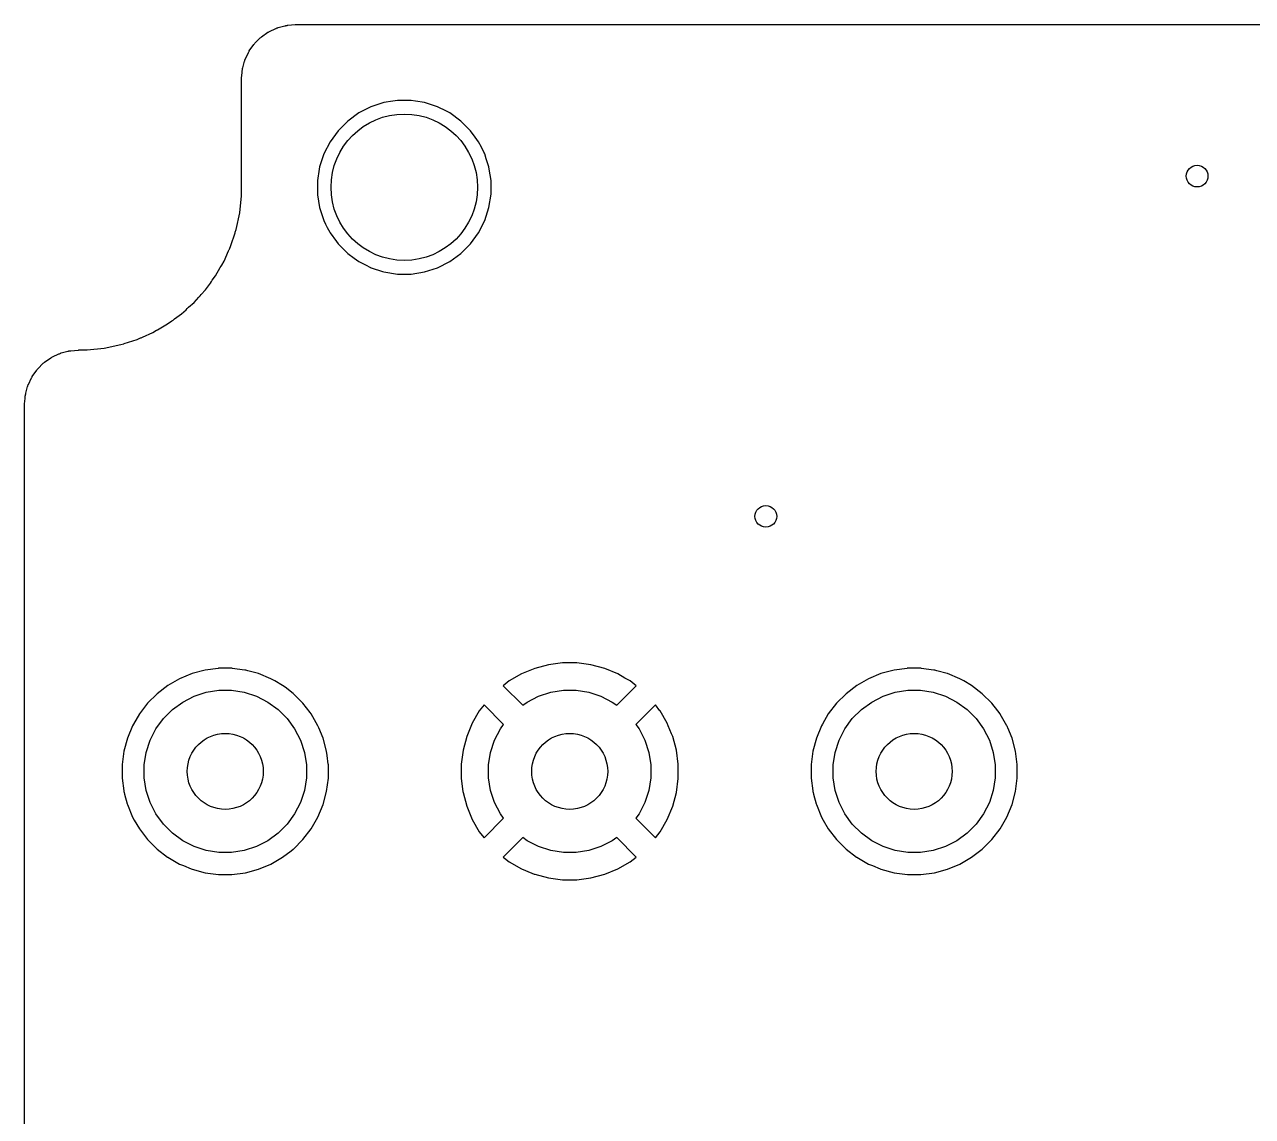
# Model space of a CAD drawing. Header units: inches. Extents: x 0.71 to 7.56, y -5.16 to -0.79.
# Drawn here: x 0.709 to 1.6, y -1.58 to -0.787 of the extents above; entities that cross this region are included whole.
import ezdxf

# ---------------------------------------------------------------- set-up
doc = ezdxf.new("R2010")
doc.units = ezdxf.units.IN
doc.header["$MEASUREMENT"] = 0
doc.layers.add('BLACK', color=250, linetype='CONTINUOUS')

msp = doc.modelspace()

# ---------------------------------------------------------------- linework, layer by layer
at = {"layer": 'BLACK', "linetype": 'CONTINUOUS'}
for p, q in [((0.88074, -0.79626), (0.88531, -0.79306)), ((0.88531, -0.79306), (0.88567, -0.79283)), ((0.88567, -0.79283), (0.88604, -0.79262)), ((0.88604, -0.79262), (0.88642, -0.79242)), ((0.88642, -0.79242), (0.89113, -0.79022)), ((0.89113, -0.79022), (0.89123, -0.79018)), ((0.89123, -0.79018), (0.89132, -0.79014)), ((0.89132, -0.79014), (0.89142, -0.7901)), ((0.89142, -0.7901), (0.89189, -0.7899)), ((0.89142, -0.7901), (0.89142, -0.7901)), ((0.89189, -0.7899), (0.89219, -0.78979)), ((0.89219, -0.78979), (0.89249, -0.78969)), ((0.89249, -0.78969), (0.89279, -0.7896)), ((0.89279, -0.7896), (0.89748, -0.78834)), ((0.89748, -0.78834), (0.89763, -0.7883)), ((0.89763, -0.7883), (0.89779, -0.78827)), ((0.89779, -0.78827), (0.89794, -0.78823)), ((0.89794, -0.78823), (0.8983, -0.78816)), ((0.8983, -0.78816), (0.89889, -0.78804)), ((0.89889, -0.78804), (0.89915, -0.788)), ((0.89915, -0.788), (0.89922, -0.78799)), ((0.89922, -0.78799), (0.89941, -0.78796)), ((0.89941, -0.78796), (0.89968, -0.78793)), ((0.89968, -0.78793), (0.90503, -0.78746)), ((0.90503, -0.78746), (0.90519, -0.78745)), ((0.90519, -0.78745), (0.9054, -0.78744)), ((0.9054, -0.78744), (0.90562, -0.78743)), ((0.90562, -0.78743), (0.90583, -0.78742)), ((0.90583, -0.78742), (3.14402, -0.78742)), ((0.8718, -0.80657), (0.875, -0.802)), ((0.875, -0.802), (0.87526, -0.80166)), ((0.87526, -0.80166), (0.87553, -0.80134)), ((0.87526, -0.80166), (0.87526, -0.80166)), ((0.87553, -0.80134), (0.87582, -0.80103)), ((0.87582, -0.80103), (0.87977, -0.79708)), ((0.87977, -0.79708), (0.88008, -0.79679)), ((0.88008, -0.79679), (0.8804, -0.79652)), ((0.8804, -0.79652), (0.88074, -0.79626)), ((0.86896, -0.81239), (0.87116, -0.80768)), ((0.87116, -0.80768), (0.87136, -0.8073)), ((0.87136, -0.8073), (0.87157, -0.80693)), ((0.87157, -0.80693), (0.8718, -0.80657)), ((0.86678, -0.82015), (0.86697, -0.8192)), ((0.86697, -0.8192), (0.86701, -0.81905)), ((0.86701, -0.81905), (0.86704, -0.81889)), ((0.86704, -0.81889), (0.86708, -0.81874)), ((0.86708, -0.81874), (0.86834, -0.81405)), ((0.86834, -0.81405), (0.86843, -0.81375)), ((0.86843, -0.81375), (0.86853, -0.81345)), ((0.86853, -0.81345), (0.86864, -0.81315)), ((0.86864, -0.81315), (0.86884, -0.81268)), ((0.86884, -0.81268), (0.86888, -0.81258)), ((0.86888, -0.81258), (0.86892, -0.81248)), ((0.86892, -0.81248), (0.86896, -0.81239)), ((0.86616, -0.82709), (0.86617, -0.82688)), ((0.86616, -0.90055), (0.86616, -0.82709)), ((0.86617, -0.82688), (0.86618, -0.82667)), ((0.86618, -0.82667), (0.86619, -0.82645)), ((0.86619, -0.82645), (0.86657, -0.82212)), ((0.86657, -0.82212), (0.86667, -0.82094)), ((0.86667, -0.82094), (0.8667, -0.82067)), ((0.8667, -0.82067), (0.86674, -0.82041)), ((0.86674, -0.82041), (0.86678, -0.82015)), ((0.9695, -0.84405), (0.96074, -0.8469)), ((0.97603, -0.84302), (0.9695, -0.84405)), ((0.9695, -0.84405), (0.9695, -0.84405)), ((0.97929, -0.8425), (0.97603, -0.84302)), ((0.98921, -0.8425), (0.97929, -0.8425)), ((0.97929, -0.8425), (0.97929, -0.8425)), ((0.99248, -0.84302), (0.98921, -0.8425)), ((0.98921, -0.8425), (0.98921, -0.8425)), ((0.99901, -0.84405), (0.99248, -0.84302)), ((1.00621, -0.84639), (0.99901, -0.84405)), ((1.00844, -0.84712), (1.00621, -0.84639)), ((0.95123, -0.85162), (0.9432, -0.85745)), ((0.95467, -0.84986), (0.95123, -0.85162)), ((0.96006, -0.84712), (0.95467, -0.84986)), ((0.96074, -0.8469), (0.96006, -0.84712)), ((1.01034, -0.84809), (1.00844, -0.84712)), ((1.01294, -0.84941), (1.01034, -0.84809)), ((1.01383, -0.84986), (1.01294, -0.84941)), ((1.01728, -0.85162), (1.01383, -0.84986)), ((1.0253, -0.85745), (1.01728, -0.85162)), ((1.01728, -0.85162), (1.01728, -0.85162)), ((1.01728, -0.85162), (1.01728, -0.85162)), ((0.9432, -0.85745), (0.93619, -0.86446)), ((0.9432, -0.85745), (0.9432, -0.85745)), ((1.03231, -0.86446), (1.0253, -0.85745)), ((1.0253, -0.85745), (1.0253, -0.85745)), ((1.0253, -0.85745), (1.0253, -0.85745)), ((1.0253, -0.85745), (1.0253, -0.85745)), ((0.93036, -0.87249), (0.92586, -0.88132)), ((0.93619, -0.86446), (0.93036, -0.87249)), ((0.93036, -0.87249), (0.93036, -0.87249)), ((0.93619, -0.86446), (0.93619, -0.86446)), ((1.03232, -0.86446), (1.03231, -0.86446)), ((1.03231, -0.86446), (1.03231, -0.86446)), ((1.03568, -0.86909), (1.03232, -0.86446)), ((1.03814, -0.87249), (1.03568, -0.86909)), ((1.03568, -0.86909), (1.03568, -0.86909)), ((1.03568, -0.86909), (1.03568, -0.86909)), ((1.04019, -0.87649), (1.03814, -0.87249)), ((0.92586, -0.88132), (0.92279, -0.89076)), ((0.92586, -0.88132), (0.92586, -0.88132)), ((0.92586, -0.88132), (0.92586, -0.88132)), ((1.04252, -0.88107), (1.04019, -0.87649)), ((1.04255, -0.88112), (1.04252, -0.88107)), ((1.04256, -0.88115), (1.04255, -0.88112)), ((1.04265, -0.88132), (1.04256, -0.88115)), ((1.0438, -0.88486), (1.04265, -0.88132)), ((1.04265, -0.88132), (1.04265, -0.88132)), ((1.04265, -0.88132), (1.04265, -0.88132)), ((0.92279, -0.89076), (0.92255, -0.89231)), ((0.92279, -0.89076), (0.92279, -0.89076)), ((1.04571, -0.89076), (1.0438, -0.88486)), ((1.04596, -0.89231), (1.04571, -0.89076)), ((0.92255, -0.89231), (0.92124, -0.90055)), ((1.04726, -0.90055), (1.04596, -0.89231)), ((0.86616, -0.90549), (0.86616, -0.90055)), ((0.86616, -0.90551), (0.86616, -0.90549)), ((0.86616, -0.9117), (0.86616, -0.90551)), ((0.92124, -0.90055), (0.92124, -0.91047)), ((1.04726, -0.91047), (1.04726, -0.90055)), ((0.86487, -0.92402), (0.86616, -0.9117)), ((0.92124, -0.91047), (0.92133, -0.91106)), ((0.92133, -0.91106), (0.92279, -0.92027)), ((1.04571, -0.92027), (1.04726, -0.91047)), ((0.86229, -0.93613), (0.86487, -0.92402)), ((0.92279, -0.92027), (0.92279, -0.92027)), ((0.92279, -0.92027), (0.92563, -0.929)), ((1.04265, -0.9297), (1.04571, -0.92027)), ((0.92563, -0.929), (0.92586, -0.9297)), ((0.92586, -0.9297), (0.92715, -0.93224)), ((0.92715, -0.93224), (0.9284, -0.9347)), ((0.9284, -0.9347), (0.93018, -0.93818)), ((1.03814, -0.93854), (1.04265, -0.9297)), ((0.85847, -0.9479), (0.86152, -0.9385)), ((0.86152, -0.9385), (0.86162, -0.93823)), ((0.86162, -0.93823), (0.86163, -0.93817)), ((0.86163, -0.93817), (0.86229, -0.93613)), ((0.93018, -0.93818), (0.93036, -0.93854)), ((0.93036, -0.93854), (0.93036, -0.93854)), ((0.93036, -0.93854), (0.93506, -0.94501)), ((1.03231, -0.94656), (1.03814, -0.93854)), ((0.85343, -0.95922), (0.85676, -0.95173)), ((0.85676, -0.95173), (0.85724, -0.95075)), ((0.85724, -0.95075), (0.85737, -0.95037)), ((0.85737, -0.95037), (0.85847, -0.9479)), ((0.93506, -0.94501), (0.93619, -0.94656)), ((0.93619, -0.94656), (0.93619, -0.94656)), ((0.93619, -0.94656), (0.93619, -0.94656)), ((0.93619, -0.94656), (0.93619, -0.94656)), ((0.93619, -0.94656), (0.93619, -0.94656)), ((0.93619, -0.94656), (0.9432, -0.95357)), ((1.0253, -0.95357), (1.03231, -0.94656)), ((0.85149, -0.96269), (0.85179, -0.96205)), ((0.85179, -0.96205), (0.85343, -0.95922)), ((0.9432, -0.95357), (0.9432, -0.95357)), ((0.9432, -0.95357), (0.9432, -0.95357)), ((0.9432, -0.95357), (0.9432, -0.95357)), ((0.9432, -0.95357), (0.94795, -0.95703)), ((0.94795, -0.95703), (0.95123, -0.9594)), ((0.95123, -0.9594), (0.95612, -0.9619)), ((0.95612, -0.9619), (0.95967, -0.96371)), ((1.00844, -0.96391), (1.01728, -0.9594)), ((1.01728, -0.9594), (1.0253, -0.95357)), ((0.84495, -0.97308), (0.84724, -0.96994)), ((0.84724, -0.96994), (0.85074, -0.96388)), ((0.85074, -0.96388), (0.85149, -0.96269)), ((0.95967, -0.96371), (0.95981, -0.96378)), ((0.95981, -0.96378), (0.95987, -0.96381)), ((0.95987, -0.96381), (0.96002, -0.96388)), ((0.96002, -0.96388), (0.9601, -0.96392)), ((0.9601, -0.96392), (0.96025, -0.96397)), ((0.96025, -0.96397), (0.96841, -0.96662)), ((0.96841, -0.96662), (0.9695, -0.96697)), ((0.9695, -0.96697), (0.97929, -0.96852)), ((0.97929, -0.96852), (0.97929, -0.96852)), ((0.97929, -0.96852), (0.98921, -0.96852)), ((0.98921, -0.96852), (0.99901, -0.96697)), ((0.98921, -0.96852), (0.98921, -0.96852)), ((0.99901, -0.96697), (1.00844, -0.96391)), ((0.83693, -0.98333), (0.83996, -0.97996)), ((0.83996, -0.97996), (0.84352, -0.97506)), ((0.84352, -0.97506), (0.84443, -0.97391)), ((0.84443, -0.97391), (0.84495, -0.97308)), ((0.83168, -0.98916), (0.83519, -0.98526)), ((0.83519, -0.98526), (0.83617, -0.98428)), ((0.83617, -0.98428), (0.83693, -0.98333)), ((0.81758, -1.001), (0.82248, -0.99744)), ((0.82248, -0.99744), (0.82585, -0.99441)), ((0.82585, -0.99441), (0.8268, -0.99365)), ((0.8268, -0.99365), (0.82778, -0.99267)), ((0.82778, -0.99267), (0.83168, -0.98916)), ((0.8064, -1.00822), (0.81246, -1.00472)), ((0.81246, -1.00472), (0.8156, -1.00244)), ((0.8156, -1.00244), (0.81643, -1.00191)), ((0.81643, -1.00191), (0.81758, -1.001)), ((0.79042, -1.01595), (0.79289, -1.01485)), ((0.79289, -1.01485), (0.79327, -1.01472)), ((0.79327, -1.01472), (0.79425, -1.01424)), ((0.79425, -1.01424), (0.80173, -1.01091)), ((0.80173, -1.01091), (0.80174, -1.01091)), ((0.80174, -1.01091), (0.80442, -1.00936)), ((0.80174, -1.01091), (0.80174, -1.01091)), ((0.80442, -1.00936), (0.80457, -1.00927)), ((0.80442, -1.00936), (0.80442, -1.00936)), ((0.80457, -1.00927), (0.80521, -1.00897)), ((0.80521, -1.00897), (0.8064, -1.00822)), ((0.73531, -1.02582), (0.74, -1.02456)), ((0.74, -1.02456), (0.74015, -1.02452)), ((0.74015, -1.02452), (0.74031, -1.02449)), ((0.74031, -1.02449), (0.74046, -1.02445)), ((0.74046, -1.02445), (0.74082, -1.02438)), ((0.74082, -1.02438), (0.74141, -1.02426)), ((0.74141, -1.02426), (0.74167, -1.02422)), ((0.74167, -1.02422), (0.74174, -1.02421)), ((0.74174, -1.02421), (0.74193, -1.02418)), ((0.74193, -1.02418), (0.7422, -1.02415)), ((0.7422, -1.02415), (0.74755, -1.02368)), ((0.74755, -1.02368), (0.74771, -1.02367)), ((0.74771, -1.02367), (0.74792, -1.02366)), ((0.74792, -1.02366), (0.74814, -1.02365)), ((0.74814, -1.02365), (0.74835, -1.02364)), ((0.74835, -1.02364), (0.75422, -1.02364)), ((0.75422, -1.02364), (0.76654, -1.02235)), ((0.75422, -1.02364), (0.75422, -1.02364)), ((0.76654, -1.02235), (0.77865, -1.01977)), ((0.77865, -1.01977), (0.78068, -1.01911)), ((0.78068, -1.01911), (0.78075, -1.0191)), ((0.78075, -1.0191), (0.78102, -1.019)), ((0.78102, -1.019), (0.79042, -1.01595)), ((0.71834, -1.03725), (0.72229, -1.0333)), ((0.72229, -1.0333), (0.7226, -1.03301)), ((0.7226, -1.03301), (0.72292, -1.03274)), ((0.72292, -1.03274), (0.72326, -1.03248)), ((0.72326, -1.03248), (0.72783, -1.02928)), ((0.72783, -1.02928), (0.72819, -1.02905)), ((0.72819, -1.02905), (0.72856, -1.02884)), ((0.72856, -1.02884), (0.72894, -1.02864)), ((0.72894, -1.02864), (0.73365, -1.02645)), ((0.73365, -1.02645), (0.73374, -1.0264)), ((0.73374, -1.0264), (0.73384, -1.02636)), ((0.73384, -1.02636), (0.73394, -1.02632)), ((0.73394, -1.02632), (0.73441, -1.02612)), ((0.73394, -1.02632), (0.73394, -1.02632)), ((0.73441, -1.02612), (0.73471, -1.02601)), ((0.73471, -1.02601), (0.73501, -1.02591)), ((0.73501, -1.02591), (0.73531, -1.02582)), ((0.71432, -1.04279), (0.71752, -1.03822)), ((0.71752, -1.03822), (0.71778, -1.03788)), ((0.71778, -1.03788), (0.71805, -1.03756)), ((0.71778, -1.03788), (0.71778, -1.03788)), ((0.71805, -1.03756), (0.71834, -1.03725)), ((0.7096, -1.05496), (0.71086, -1.05027)), ((0.71086, -1.05027), (0.71095, -1.04997)), ((0.71095, -1.04997), (0.71105, -1.04967)), ((0.71105, -1.04967), (0.71116, -1.04937)), ((0.71116, -1.04937), (0.71136, -1.0489)), ((0.71136, -1.0489), (0.7114, -1.0488)), ((0.7114, -1.0488), (0.71144, -1.04871)), ((0.71144, -1.04871), (0.71148, -1.04861)), ((0.71148, -1.04861), (0.71368, -1.0439)), ((0.71368, -1.0439), (0.71388, -1.04352)), ((0.71388, -1.04352), (0.71409, -1.04315)), ((0.71409, -1.04315), (0.71432, -1.04279)), ((0.70871, -1.06267), (0.70905, -1.05877)), ((0.70905, -1.05877), (0.70919, -1.05716)), ((0.70919, -1.05716), (0.70922, -1.05689)), ((0.70922, -1.05689), (0.70926, -1.05663)), ((0.70926, -1.05663), (0.7093, -1.05637)), ((0.7093, -1.05637), (0.70932, -1.05628)), ((0.70932, -1.05628), (0.70949, -1.05542)), ((0.70949, -1.05542), (0.70953, -1.05527)), ((0.70953, -1.05527), (0.70956, -1.05511)), ((0.70956, -1.05511), (0.7096, -1.05496)), ((0.70868, -1.06331), (0.70869, -1.0631)), ((0.70868, -1.1384), (0.70868, -1.06331)), ((0.70869, -1.0631), (0.7087, -1.06289)), ((0.7087, -1.06289), (0.70871, -1.06267)), ((0.70868, -1.24597), (0.70868, -1.1384)), ((0.70868, -1.32462), (0.70868, -1.24597)), ((0.8397, -1.25598), (0.83023, -1.25852)), ((0.84927, -1.25473), (0.8397, -1.25598)), ((0.84934, -1.25471), (0.84927, -1.25473)), ((0.84943, -1.2547), (0.84934, -1.25471)), ((0.85923, -1.2547), (0.84943, -1.2547)), ((0.84943, -1.2547), (0.84943, -1.2547)), ((0.84943, -1.2547), (0.84943, -1.2547)), ((0.85924, -1.2547), (0.85923, -1.2547)), ((0.85932, -1.25471), (0.85924, -1.2547)), ((0.85924, -1.2547), (0.85924, -1.2547)), ((0.8594, -1.25473), (0.85932, -1.25471)), ((0.86864, -1.25594), (0.8594, -1.25473)), ((0.86896, -1.25596), (0.86864, -1.25594)), ((0.86927, -1.25607), (0.86896, -1.25596)), ((0.87073, -1.25646), (0.86927, -1.25607)), ((0.87835, -1.2585), (0.87073, -1.25646)), ((0.87073, -1.25646), (0.87073, -1.25646)), ((1.07897, -1.25481), (1.06943, -1.25876)), ((1.08894, -1.25213), (1.07897, -1.25481)), ((1.07897, -1.25481), (1.07897, -1.25481)), ((1.09917, -1.25079), (1.08894, -1.25213)), ((1.08894, -1.25213), (1.08894, -1.25213)), ((1.08894, -1.25213), (1.08894, -1.25213)), ((1.08894, -1.25213), (1.08894, -1.25213)), ((1.10949, -1.25079), (1.09917, -1.25079)), ((1.09917, -1.25079), (1.09917, -1.25079)), ((1.11972, -1.25213), (1.10949, -1.25079)), ((1.10949, -1.25079), (1.10949, -1.25079)), ((1.11973, -1.25213), (1.11972, -1.25213)), ((1.11972, -1.25213), (1.11972, -1.25213)), ((1.11972, -1.25213), (1.11972, -1.25213)), ((1.1297, -1.25481), (1.11973, -1.25213)), ((1.13923, -1.25876), (1.1297, -1.25481)), ((1.1297, -1.25481), (1.1297, -1.25481)), ((1.1297, -1.25481), (1.1297, -1.25481)), ((1.3397, -1.25598), (1.33023, -1.25852)), ((1.34927, -1.25473), (1.3397, -1.25598)), ((1.34934, -1.25471), (1.34927, -1.25473)), ((1.34943, -1.2547), (1.34934, -1.25471)), ((1.35923, -1.2547), (1.34943, -1.2547)), ((1.34943, -1.2547), (1.34943, -1.2547)), ((1.34943, -1.2547), (1.34943, -1.2547)), ((1.35924, -1.2547), (1.35923, -1.2547)), ((1.35932, -1.25471), (1.35924, -1.2547)), ((1.35924, -1.2547), (1.35924, -1.2547)), ((1.3594, -1.25473), (1.35932, -1.25471)), ((1.36864, -1.25594), (1.3594, -1.25473)), ((1.36896, -1.25596), (1.36864, -1.25594)), ((1.36927, -1.25607), (1.36896, -1.25596)), ((1.37073, -1.25646), (1.36927, -1.25607)), ((1.37835, -1.2585), (1.37073, -1.25646)), ((1.37073, -1.25646), (1.37073, -1.25646)), ((0.82117, -1.26228), (0.81267, -1.26718)), ((0.83023, -1.25852), (0.82117, -1.26228)), ((0.82117, -1.26228), (0.82117, -1.26228)), ((0.82117, -1.26228), (0.82117, -1.26228)), ((0.82117, -1.26228), (0.82117, -1.26228)), ((0.82117, -1.26228), (0.82117, -1.26228)), ((0.82117, -1.26228), (0.82117, -1.26228)), ((0.87843, -1.25852), (0.87835, -1.2585)), ((0.88749, -1.26228), (0.87843, -1.25852)), ((0.8875, -1.26228), (0.88749, -1.26228)), ((0.88749, -1.26228), (0.88749, -1.26228)), ((0.89034, -1.26392), (0.8875, -1.26228)), ((0.89599, -1.26718), (0.89034, -1.26392)), ((1.06049, -1.26392), (1.05605, -1.26733)), ((1.06943, -1.25876), (1.06049, -1.26392)), ((1.06049, -1.26392), (1.06049, -1.26392)), ((1.06943, -1.25876), (1.06943, -1.25876)), ((1.14441, -1.26175), (1.13923, -1.25876)), ((1.13923, -1.25876), (1.13923, -1.25876)), ((1.14817, -1.26392), (1.14441, -1.26175)), ((1.15261, -1.26733), (1.14817, -1.26392)), ((1.14817, -1.26392), (1.14817, -1.26392)), ((1.32117, -1.26228), (1.31267, -1.26718)), ((1.33023, -1.25852), (1.32117, -1.26228)), ((1.32117, -1.26228), (1.32117, -1.26228)), ((1.32117, -1.26228), (1.32117, -1.26228)), ((1.32117, -1.26228), (1.32117, -1.26228)), ((1.32117, -1.26228), (1.32117, -1.26228)), ((1.32117, -1.26228), (1.32117, -1.26228)), ((1.37843, -1.25852), (1.37835, -1.2585)), ((1.38749, -1.26228), (1.37843, -1.25852)), ((1.3875, -1.26228), (1.38749, -1.26228)), ((1.38749, -1.26228), (1.38749, -1.26228)), ((1.39034, -1.26392), (1.3875, -1.26228)), ((1.39599, -1.26718), (1.39034, -1.26392)), ((0.80489, -1.27315), (0.79796, -1.28009)), ((0.81267, -1.26718), (0.80489, -1.27315)), ((0.80489, -1.27315), (0.80489, -1.27315)), ((0.80489, -1.27315), (0.80489, -1.27315)), ((0.80489, -1.27315), (0.80489, -1.27315)), ((0.80489, -1.27315), (0.80489, -1.27315)), ((0.83173, -1.27497), (0.84054, -1.2721)), ((0.84054, -1.2721), (0.8497, -1.27065)), ((0.8497, -1.27065), (0.85896, -1.27065)), ((0.85896, -1.27065), (0.86812, -1.2721)), ((0.86812, -1.2721), (0.87693, -1.27497)), ((0.89772, -1.26851), (0.89599, -1.26718)), ((0.90369, -1.27309), (0.89772, -1.26851)), ((0.90375, -1.27314), (0.90369, -1.27309)), ((0.90369, -1.27309), (0.90369, -1.27309)), ((0.90369, -1.27309), (0.90369, -1.27309)), ((0.90377, -1.27315), (0.90375, -1.27314)), ((0.90744, -1.27682), (0.90377, -1.27315)), ((0.90377, -1.27315), (0.90377, -1.27315)), ((0.90377, -1.27315), (0.90377, -1.27315)), ((1.05605, -1.26733), (1.05605, -1.26733)), ((1.05605, -1.26733), (1.07024, -1.28152)), ((1.08173, -1.27497), (1.09054, -1.2721)), ((1.09054, -1.2721), (1.0997, -1.27065)), ((1.0997, -1.27065), (1.10896, -1.27065)), ((1.10896, -1.27065), (1.11812, -1.2721)), ((1.11812, -1.2721), (1.12693, -1.27497)), ((1.13842, -1.28152), (1.15261, -1.26733)), ((1.15261, -1.26733), (1.15261, -1.26733)), ((1.30489, -1.27315), (1.29796, -1.28009)), ((1.31267, -1.26718), (1.30489, -1.27315)), ((1.30489, -1.27315), (1.30489, -1.27315)), ((1.30489, -1.27315), (1.30489, -1.27315)), ((1.30489, -1.27315), (1.30489, -1.27315)), ((1.30489, -1.27315), (1.30489, -1.27315)), ((1.33173, -1.27497), (1.34054, -1.2721)), ((1.34054, -1.2721), (1.3497, -1.27065)), ((1.3497, -1.27065), (1.35896, -1.27065)), ((1.35896, -1.27065), (1.36812, -1.2721)), ((1.36812, -1.2721), (1.37693, -1.27497)), ((1.40377, -1.27315), (1.39599, -1.26718)), ((1.41071, -1.28009), (1.40377, -1.27315)), ((1.40377, -1.27315), (1.40377, -1.27315)), ((1.40377, -1.27315), (1.40377, -1.27315)), ((1.40377, -1.27315), (1.40377, -1.27315)), ((0.79795, -1.28009), (0.79198, -1.28787)), ((0.79796, -1.28009), (0.79795, -1.28009)), ((0.79796, -1.28009), (0.79796, -1.28009)), ((0.81598, -1.28462), (0.82347, -1.27917)), ((0.82347, -1.27917), (0.83173, -1.27497)), ((0.87693, -1.27497), (0.88519, -1.27917)), ((0.88519, -1.27917), (0.89268, -1.28462)), ((0.91071, -1.28009), (0.90744, -1.27682)), ((0.91591, -1.28687), (0.91071, -1.28009)), ((0.91071, -1.28009), (0.91071, -1.28009)), ((0.91071, -1.28009), (0.91071, -1.28009)), ((0.91071, -1.28009), (0.91071, -1.28009)), ((1.04213, -1.28125), (1.03872, -1.28569)), ((1.05632, -1.29544), (1.04213, -1.28125)), ((1.04213, -1.28125), (1.04213, -1.28125)), ((1.04213, -1.28125), (1.04213, -1.28125)), ((1.07024, -1.28152), (1.07347, -1.27917)), ((1.07347, -1.27917), (1.08173, -1.27497)), ((1.12693, -1.27497), (1.13519, -1.27917)), ((1.13519, -1.27917), (1.13842, -1.28152)), ((1.16653, -1.28125), (1.15234, -1.29544)), ((1.1698, -1.28551), (1.16653, -1.28125)), ((1.16653, -1.28125), (1.16653, -1.28125)), ((1.16653, -1.28125), (1.16653, -1.28125)), ((1.29795, -1.28009), (1.29198, -1.28787)), ((1.29796, -1.28009), (1.29795, -1.28009)), ((1.29796, -1.28009), (1.29796, -1.28009)), ((1.31598, -1.28462), (1.32347, -1.27917)), ((1.32347, -1.27917), (1.33173, -1.27497)), ((1.37693, -1.27497), (1.38519, -1.27917)), ((1.38519, -1.27917), (1.39268, -1.28462)), ((1.415, -1.28569), (1.41071, -1.28009)), ((1.41071, -1.28009), (1.41071, -1.28009)), ((1.41071, -1.28009), (1.41071, -1.28009)), ((1.41071, -1.28009), (1.41071, -1.28009)), ((0.79198, -1.28787), (0.78775, -1.2952)), ((0.80398, -1.29867), (0.80942, -1.29117)), ((0.80942, -1.29117), (0.81598, -1.28462)), ((0.89268, -1.28462), (0.89924, -1.29117)), ((0.89924, -1.29117), (0.90468, -1.29867)), ((0.91668, -1.28787), (0.91591, -1.28687)), ((0.92158, -1.29636), (0.91668, -1.28787)), ((1.03872, -1.28569), (1.03356, -1.29463)), ((1.03872, -1.28569), (1.03872, -1.28569)), ((1.16994, -1.28569), (1.1698, -1.28551)), ((1.1751, -1.29463), (1.16994, -1.28569)), ((1.16994, -1.28569), (1.16994, -1.28569)), ((1.29198, -1.28787), (1.28775, -1.2952)), ((1.30398, -1.29867), (1.30942, -1.29117)), ((1.30942, -1.29117), (1.31598, -1.28462)), ((1.39268, -1.28462), (1.39924, -1.29117)), ((1.39924, -1.29117), (1.40468, -1.29867)), ((1.41668, -1.28787), (1.415, -1.28569)), ((1.41671, -1.28793), (1.41668, -1.28787)), ((1.41668, -1.28787), (1.41668, -1.28787)), ((1.41668, -1.28787), (1.41668, -1.28787)), ((1.41675, -1.288), (1.41671, -1.28793)), ((1.42158, -1.29636), (1.41675, -1.288)), ((0.78708, -1.29636), (0.78333, -1.30542)), ((0.78775, -1.2952), (0.78708, -1.29636)), ((0.78708, -1.29636), (0.78708, -1.29636)), ((0.78708, -1.29636), (0.78708, -1.29636)), ((0.78708, -1.29636), (0.78708, -1.29636)), ((0.79977, -1.30693), (0.80398, -1.29867)), ((0.90468, -1.29867), (0.90889, -1.30693)), ((0.92223, -1.29793), (0.92158, -1.29636)), ((0.92158, -1.29636), (0.92158, -1.29636)), ((0.92158, -1.29636), (0.92158, -1.29636)), ((0.92533, -1.30542), (0.92223, -1.29793)), ((0.92223, -1.29793), (0.92223, -1.29793)), ((1.03356, -1.29463), (1.02961, -1.30416)), ((1.03356, -1.29463), (1.03356, -1.29463)), ((1.04977, -1.30693), (1.05398, -1.29867)), ((1.05398, -1.29867), (1.05632, -1.29544)), ((1.15234, -1.29544), (1.15468, -1.29867)), ((1.15468, -1.29867), (1.15889, -1.30693)), ((1.17582, -1.29636), (1.1751, -1.29463)), ((1.1751, -1.29463), (1.1751, -1.29463)), ((1.17828, -1.30229), (1.17582, -1.29636)), ((1.28708, -1.29636), (1.28333, -1.30542)), ((1.28775, -1.2952), (1.28708, -1.29636)), ((1.28708, -1.29636), (1.28708, -1.29636)), ((1.28708, -1.29636), (1.28708, -1.29636)), ((1.28708, -1.29636), (1.28708, -1.29636)), ((1.29977, -1.30693), (1.30398, -1.29867)), ((1.40468, -1.29867), (1.40889, -1.30693)), ((1.42159, -1.29639), (1.42158, -1.29636)), ((1.42158, -1.29636), (1.42158, -1.29636)), ((1.42169, -1.29662), (1.42159, -1.29639)), ((1.422, -1.29736), (1.42169, -1.29662)), ((1.42223, -1.29793), (1.422, -1.29736)), ((1.42533, -1.30542), (1.42223, -1.29793)), ((0.78333, -1.30542), (0.78079, -1.3149)), ((0.79691, -1.31574), (0.79977, -1.30693)), ((0.90889, -1.30693), (0.91175, -1.31574)), ((0.92787, -1.3149), (0.92533, -1.30542)), ((1.02961, -1.30416), (1.02694, -1.31413)), ((1.02961, -1.30416), (1.02961, -1.30416)), ((1.04691, -1.31574), (1.04977, -1.30693)), ((1.15889, -1.30693), (1.16175, -1.31574)), ((1.17905, -1.30416), (1.17828, -1.30229)), ((1.18172, -1.31413), (1.17905, -1.30416)), ((1.28333, -1.30542), (1.28079, -1.3149)), ((1.29691, -1.31574), (1.29977, -1.30693)), ((1.40889, -1.30693), (1.41175, -1.31574)), ((1.42787, -1.3149), (1.42533, -1.30542)), ((0.78079, -1.3149), (0.77951, -1.32462)), ((0.79546, -1.32489), (0.79691, -1.31574)), ((0.91175, -1.31574), (0.9132, -1.32489)), ((0.92829, -1.31803), (0.92787, -1.3149)), ((0.92912, -1.32437), (0.92829, -1.31803)), ((1.02694, -1.31413), (1.02559, -1.32437)), ((1.02694, -1.31413), (1.02694, -1.31413)), ((1.02694, -1.31413), (1.02694, -1.31413)), ((1.02694, -1.31413), (1.02694, -1.31413)), ((1.04546, -1.32489), (1.04691, -1.31574)), ((1.16175, -1.31574), (1.1632, -1.32489)), ((1.18307, -1.32437), (1.18172, -1.31413)), ((1.18172, -1.31413), (1.18172, -1.31413)), ((1.28079, -1.3149), (1.27951, -1.32462)), ((1.29546, -1.32489), (1.29691, -1.31574)), ((1.41175, -1.31574), (1.4132, -1.32489)), ((1.42915, -1.32462), (1.42787, -1.3149)), ((0.70868, -1.51098), (0.70868, -1.32462)), ((0.77951, -1.32462), (0.77951, -1.32462)), ((0.77951, -1.32462), (0.77951, -1.32462)), ((0.77951, -1.32462), (0.77951, -1.33443)), ((0.79546, -1.33416), (0.79546, -1.32489)), ((0.9132, -1.32489), (0.9132, -1.33416)), ((0.92915, -1.32462), (0.92912, -1.32437)), ((0.92912, -1.32437), (0.92912, -1.32437)), ((0.92915, -1.33443), (0.92915, -1.32462)), ((1.02559, -1.32437), (1.02559, -1.33469)), ((1.04546, -1.33416), (1.04546, -1.32489)), ((1.1632, -1.32489), (1.1632, -1.33416)), ((1.18307, -1.32437), (1.18307, -1.32437)), ((1.18307, -1.32462), (1.18307, -1.32437)), ((1.18307, -1.33469), (1.18307, -1.32462)), ((1.27951, -1.32462), (1.27951, -1.32462)), ((1.27951, -1.32462), (1.27951, -1.32462)), ((1.27951, -1.32462), (1.27951, -1.33443)), ((1.29546, -1.33416), (1.29546, -1.32489)), ((1.4132, -1.32489), (1.4132, -1.33416)), ((1.42915, -1.33443), (1.42915, -1.32462)), ((0.77951, -1.33443), (0.77951, -1.33443)), ((0.77951, -1.33443), (0.77951, -1.33443)), ((0.77951, -1.33443), (0.77951, -1.33443)), ((0.77951, -1.33443), (0.78074, -1.34376)), ((0.79691, -1.34331), (0.79546, -1.33416)), ((0.9132, -1.33416), (0.91175, -1.34331)), ((0.92787, -1.34416), (0.92915, -1.33443)), ((1.02559, -1.33469), (1.02685, -1.34423)), ((1.04691, -1.34331), (1.04546, -1.33416)), ((1.1632, -1.33416), (1.16175, -1.34331)), ((1.18172, -1.34492), (1.18307, -1.33469)), ((1.18307, -1.33469), (1.18307, -1.33469)), ((1.27951, -1.33443), (1.27951, -1.33443)), ((1.27951, -1.33443), (1.27951, -1.33443)), ((1.27951, -1.33443), (1.27951, -1.33443)), ((1.27951, -1.33443), (1.28074, -1.34376)), ((1.29691, -1.34331), (1.29546, -1.33416)), ((1.4132, -1.33416), (1.41175, -1.34331)), ((1.42787, -1.34416), (1.42915, -1.33443)), ((0.78074, -1.34376), (0.78079, -1.34416)), ((0.78079, -1.34416), (0.78079, -1.34416)), ((0.78079, -1.34416), (0.78099, -1.34492)), ((0.78099, -1.34492), (0.78133, -1.34618)), ((0.79977, -1.35213), (0.79691, -1.34331)), ((0.91175, -1.34331), (0.90889, -1.35213)), ((0.92533, -1.35363), (0.92787, -1.34416)), ((1.02685, -1.34423), (1.02694, -1.34492)), ((1.02694, -1.34492), (1.02694, -1.34492)), ((1.02694, -1.34492), (1.02959, -1.35481)), ((1.04977, -1.35213), (1.04691, -1.34331)), ((1.16175, -1.34331), (1.15889, -1.35213)), ((1.17905, -1.35489), (1.18172, -1.34492)), ((1.18172, -1.34492), (1.18172, -1.34492)), ((1.28074, -1.34376), (1.28079, -1.34416)), ((1.28079, -1.34416), (1.28079, -1.34416)), ((1.28079, -1.34416), (1.28099, -1.34492)), ((1.28099, -1.34492), (1.28133, -1.34618)), ((1.29977, -1.35213), (1.29691, -1.34331)), ((1.41175, -1.34331), (1.40889, -1.35213)), ((1.42533, -1.35363), (1.42787, -1.34416)), ((0.78133, -1.34618), (0.78316, -1.353)), ((0.78316, -1.353), (0.78333, -1.35363)), ((0.78333, -1.35363), (0.78708, -1.36269)), ((0.80398, -1.36038), (0.79977, -1.35213)), ((0.90889, -1.35213), (0.90468, -1.36038)), ((0.92158, -1.36269), (0.92533, -1.35363)), ((1.05398, -1.36038), (1.04977, -1.35213)), ((1.15889, -1.35213), (1.15468, -1.36038)), ((1.28133, -1.34618), (1.28316, -1.353)), ((1.28316, -1.353), (1.28333, -1.35363)), ((1.28333, -1.35363), (1.28708, -1.36269)), ((1.30398, -1.36038), (1.29977, -1.35213)), ((1.40889, -1.35213), (1.40468, -1.36038)), ((1.42158, -1.36269), (1.42533, -1.35363)), ((0.78708, -1.36269), (0.78708, -1.36269)), ((0.78708, -1.36269), (0.78708, -1.36269)), ((0.78708, -1.36269), (0.78835, -1.36489)), ((0.80942, -1.36788), (0.80398, -1.36038)), ((0.90468, -1.36038), (0.89924, -1.36788)), ((0.91668, -1.37119), (0.92158, -1.36269)), ((1.02959, -1.35481), (1.02961, -1.35489)), ((1.02961, -1.35489), (1.02961, -1.35489)), ((1.02961, -1.35489), (1.03356, -1.36443)), ((1.05632, -1.36361), (1.05398, -1.36038)), ((1.15468, -1.36038), (1.15234, -1.36361)), ((1.1751, -1.36443), (1.17905, -1.35489)), ((1.28708, -1.36269), (1.28708, -1.36269)), ((1.28708, -1.36269), (1.28708, -1.36269)), ((1.28708, -1.36269), (1.28835, -1.36489)), ((1.30942, -1.36788), (1.30398, -1.36038)), ((1.40468, -1.36038), (1.39924, -1.36788)), ((1.41668, -1.37119), (1.42158, -1.36269)), ((0.78835, -1.36489), (0.79198, -1.37119)), ((0.79198, -1.37119), (0.79795, -1.37897)), ((0.81598, -1.37443), (0.80942, -1.36788)), ((0.89924, -1.36788), (0.89268, -1.37443)), ((0.91071, -1.37897), (0.91668, -1.37119)), ((1.03356, -1.36443), (1.03872, -1.37337)), ((1.04213, -1.37781), (1.05632, -1.36361)), ((1.15234, -1.36361), (1.16653, -1.37781)), ((1.16994, -1.37337), (1.1751, -1.36443)), ((1.1751, -1.36443), (1.1751, -1.36443)), ((1.28835, -1.36489), (1.29198, -1.37119)), ((1.29198, -1.37119), (1.29795, -1.37897)), ((1.31598, -1.37443), (1.30942, -1.36788)), ((1.39924, -1.36788), (1.39268, -1.37443)), ((1.41071, -1.37897), (1.41668, -1.37119)), ((0.79795, -1.37897), (0.79795, -1.37897)), ((0.79795, -1.37897), (0.79796, -1.37897)), ((0.79796, -1.37897), (0.79796, -1.37897)), ((0.79796, -1.37897), (0.80489, -1.3859)), ((0.82347, -1.37988), (0.81598, -1.37443)), ((0.83173, -1.38409), (0.82347, -1.37988)), ((0.88519, -1.37988), (0.87693, -1.38409)), ((0.89268, -1.37443), (0.88519, -1.37988)), ((0.90377, -1.3859), (0.91071, -1.37897)), ((1.03872, -1.37337), (1.03872, -1.37337)), ((1.03872, -1.37337), (1.03963, -1.37455)), ((1.03963, -1.37455), (1.04213, -1.37781)), ((1.07024, -1.37753), (1.05605, -1.39173)), ((1.07347, -1.37988), (1.07024, -1.37753)), ((1.08173, -1.38409), (1.07347, -1.37988)), ((1.13519, -1.37988), (1.12693, -1.38409)), ((1.13842, -1.37753), (1.13519, -1.37988)), ((1.15261, -1.39173), (1.13842, -1.37753)), ((1.16653, -1.37781), (1.16994, -1.37337)), ((1.16653, -1.37781), (1.16653, -1.37781)), ((1.16653, -1.37781), (1.16653, -1.37781)), ((1.16994, -1.37337), (1.16994, -1.37337)), ((1.29795, -1.37897), (1.29795, -1.37897)), ((1.29795, -1.37897), (1.29796, -1.37897)), ((1.29796, -1.37897), (1.29796, -1.37897)), ((1.29796, -1.37897), (1.30489, -1.3859)), ((1.32347, -1.37988), (1.31598, -1.37443)), ((1.33173, -1.38409), (1.32347, -1.37988)), ((1.38519, -1.37988), (1.37693, -1.38409)), ((1.39268, -1.37443), (1.38519, -1.37988)), ((1.40377, -1.3859), (1.41071, -1.37897)), ((0.80489, -1.3859), (0.80489, -1.3859)), ((0.80489, -1.3859), (0.80489, -1.3859)), ((0.80489, -1.3859), (0.80489, -1.3859)), ((0.80489, -1.3859), (0.81248, -1.39173)), ((0.84054, -1.38695), (0.83173, -1.38409)), ((0.8497, -1.3884), (0.84054, -1.38695)), ((0.85896, -1.3884), (0.8497, -1.3884)), ((0.86812, -1.38695), (0.85896, -1.3884)), ((0.87693, -1.38409), (0.86812, -1.38695)), ((0.89599, -1.39187), (0.90215, -1.38715)), ((0.90215, -1.38715), (0.90369, -1.38597)), ((0.90369, -1.38597), (0.9037, -1.38595)), ((0.90369, -1.38597), (0.90369, -1.38597)), ((0.9037, -1.38595), (0.90377, -1.3859)), ((1.09054, -1.38695), (1.08173, -1.38409)), ((1.0997, -1.3884), (1.09054, -1.38695)), ((1.10896, -1.3884), (1.0997, -1.3884)), ((1.11812, -1.38695), (1.10896, -1.3884)), ((1.12693, -1.38409), (1.11812, -1.38695)), ((1.30489, -1.3859), (1.30489, -1.3859)), ((1.30489, -1.3859), (1.30489, -1.3859)), ((1.30489, -1.3859), (1.30489, -1.3859)), ((1.30489, -1.3859), (1.31248, -1.39173)), ((1.34054, -1.38695), (1.33173, -1.38409)), ((1.3497, -1.3884), (1.34054, -1.38695)), ((1.35896, -1.3884), (1.3497, -1.3884)), ((1.36812, -1.38695), (1.35896, -1.3884)), ((1.37693, -1.38409), (1.36812, -1.38695)), ((1.39599, -1.39187), (1.40377, -1.3859)), ((0.81248, -1.39173), (0.81267, -1.39187)), ((0.81267, -1.39187), (0.82117, -1.39678)), ((0.82117, -1.39678), (0.82117, -1.39678)), ((0.82117, -1.39678), (0.82402, -1.39796)), ((0.82402, -1.39796), (0.82967, -1.4003)), ((0.87843, -1.40053), (0.8875, -1.39678)), ((0.8875, -1.39678), (0.89599, -1.39187)), ((1.05605, -1.39173), (1.05605, -1.39173)), ((1.05605, -1.39173), (1.05605, -1.39173)), ((1.05605, -1.39173), (1.05707, -1.39251)), ((1.05707, -1.39251), (1.06049, -1.39514)), ((1.06049, -1.39514), (1.06049, -1.39514)), ((1.06049, -1.39514), (1.06049, -1.39514)), ((1.06049, -1.39514), (1.06943, -1.4003)), ((1.13923, -1.4003), (1.14817, -1.39514)), ((1.14817, -1.39514), (1.15261, -1.39173)), ((1.14817, -1.39514), (1.14817, -1.39514)), ((1.15261, -1.39173), (1.15261, -1.39173)), ((1.31248, -1.39173), (1.31267, -1.39187)), ((1.31267, -1.39187), (1.32117, -1.39678)), ((1.32117, -1.39678), (1.32117, -1.39678)), ((1.32117, -1.39678), (1.32402, -1.39796)), ((1.32402, -1.39796), (1.32967, -1.4003)), ((1.37843, -1.40053), (1.38749, -1.39678)), ((1.38749, -1.39678), (1.39599, -1.39187)), ((0.82967, -1.4003), (0.83023, -1.40053)), ((0.83023, -1.40053), (0.8397, -1.40307)), ((0.8397, -1.40307), (0.84943, -1.40435)), ((0.84943, -1.40435), (0.84943, -1.40435)), ((0.84943, -1.40435), (0.85923, -1.40435)), ((0.85923, -1.40435), (0.86896, -1.40307)), ((0.85923, -1.40435), (0.85923, -1.40435)), ((0.86896, -1.40307), (0.87843, -1.40053)), ((1.06943, -1.4003), (1.06943, -1.4003)), ((1.06943, -1.4003), (1.07228, -1.40148)), ((1.07228, -1.40148), (1.07863, -1.40411)), ((1.07863, -1.40411), (1.07897, -1.40425)), ((1.07897, -1.40425), (1.08894, -1.40692)), ((1.08894, -1.40692), (1.08894, -1.40692)), ((1.08894, -1.40692), (1.09917, -1.40827)), ((1.10949, -1.40827), (1.11972, -1.40692)), ((1.11972, -1.40692), (1.11973, -1.40692)), ((1.11973, -1.40692), (1.1297, -1.40425)), ((1.1297, -1.40425), (1.13923, -1.4003)), ((1.13923, -1.4003), (1.13923, -1.4003)), ((1.32967, -1.4003), (1.33023, -1.40053)), ((1.33023, -1.40053), (1.3397, -1.40307)), ((1.3397, -1.40307), (1.34943, -1.40435)), ((1.34943, -1.40435), (1.34943, -1.40435)), ((1.34943, -1.40435), (1.35923, -1.40435)), ((1.35923, -1.40435), (1.36896, -1.40307)), ((1.35923, -1.40435), (1.35923, -1.40435)), ((1.36896, -1.40307), (1.37843, -1.40053)), ((1.09917, -1.40827), (1.09917, -1.40827)), ((1.09917, -1.40827), (1.10949, -1.40827)), ((1.10949, -1.40827), (1.10949, -1.40827)), ((1.10949, -1.40827), (1.10949, -1.40827)), ((0.70868, -1.55389), (0.70868, -1.51098)), ((0.70868, -1.73597), (0.70868, -1.55389))]:
    msp.add_line(p, q, dxfattribs=at)
at = {"layer": 'BLACK'}
for centre, radius in [((0.98425, -0.90551), 0.05315), ((0.98425, -0.90551), 0.05315), ((1.55966, -0.8974), 0.00787), ((1.24666, -1.1444), 0.00787), ((0.85433, -1.32953), 0.02756), ((1.10433, -1.32953), 0.02756), ((1.35433, -1.32953), 0.02756)]:
    msp.add_circle(centre, radius, dxfattribs=at)
at = {"layer": 'WHITE'}
for centre, radius in [((1.55966, -0.8974), 0.00787), ((1.24666, -1.1444), 0.00787), ((0.85433, -1.32953), 0.02756), ((1.10433, -1.32953), 0.02756), ((1.35433, -1.32953), 0.02756)]:
    msp.add_circle(centre, radius, dxfattribs=at)

doc.saveas('drawing.dxf')
